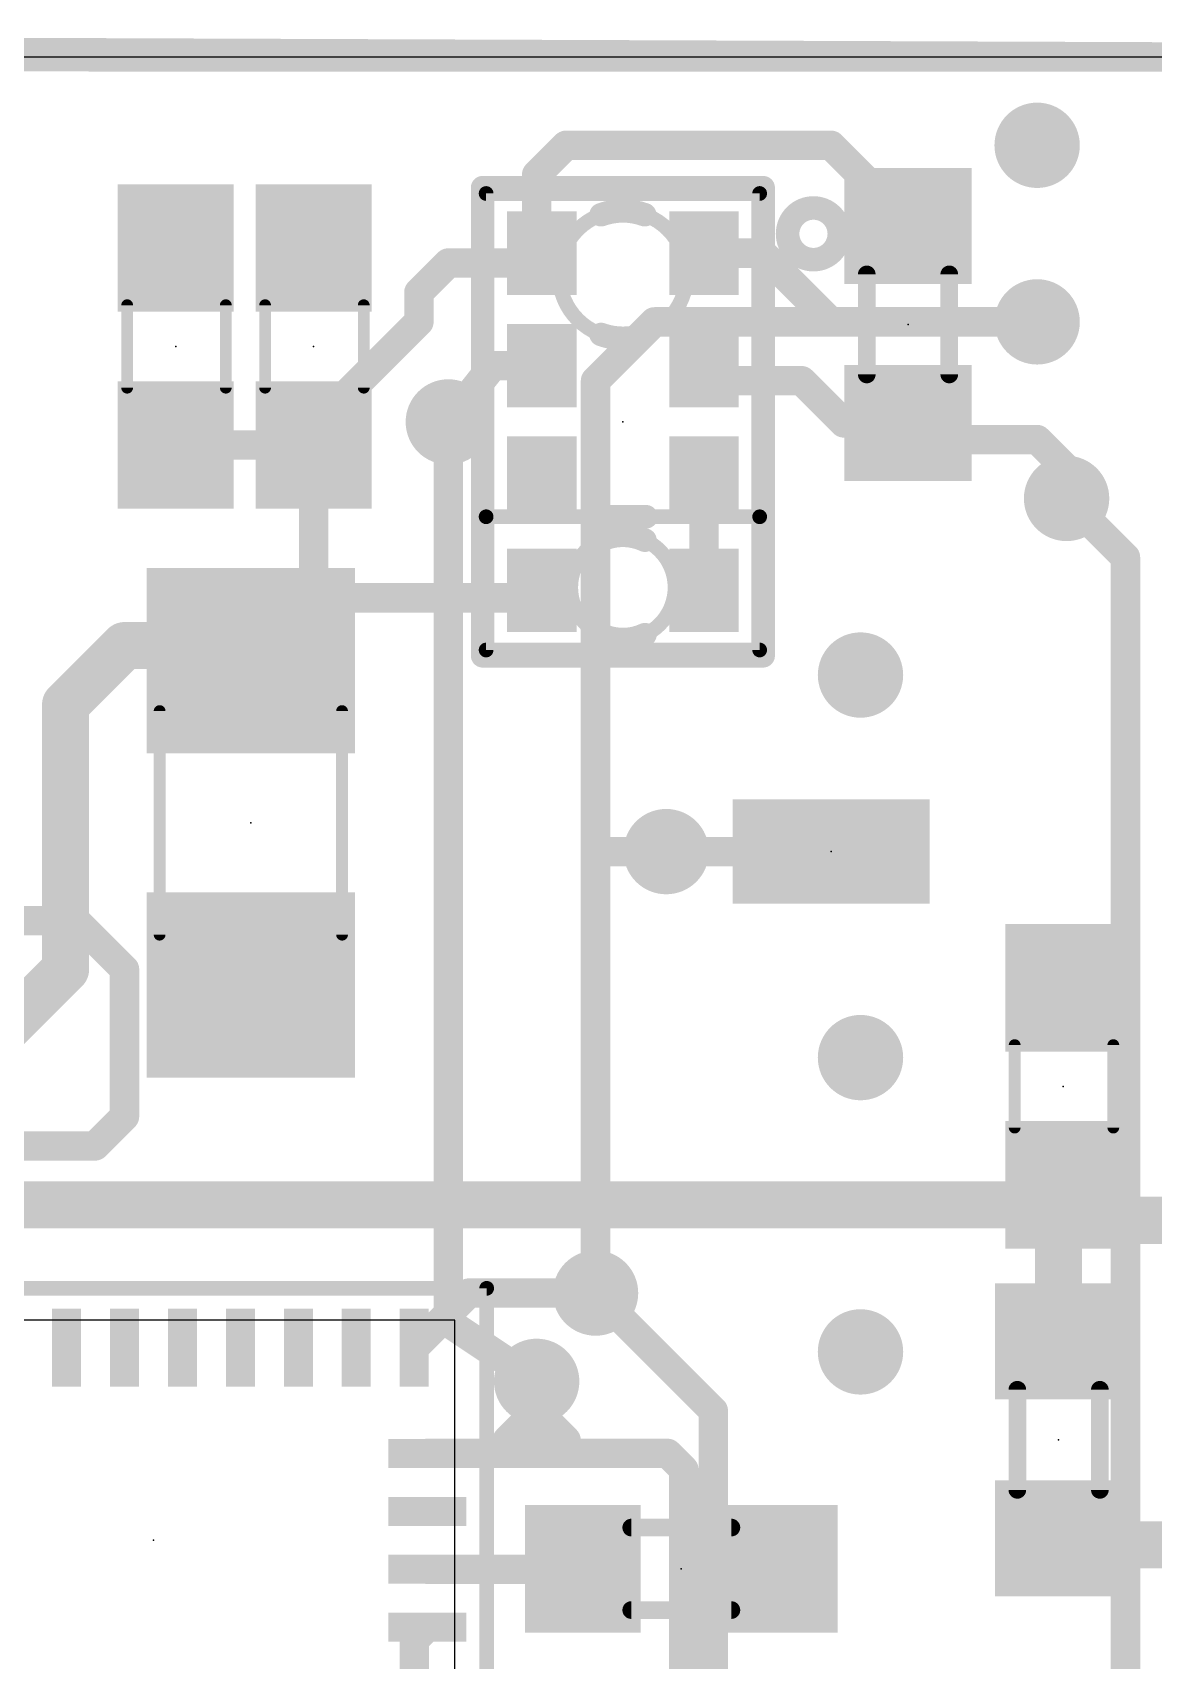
# Model space of a CAD drawing. Extents: x -0.01 to 1.46, y -0.01 to 1.61.
# Drawn here: x 0.469 to 0.85, y 1.055 to 1.608 of the extents above; entities that cross this region are included whole.
import ezdxf

# ---------------------------------------------------------------- set-up
doc = ezdxf.new("R2010")
doc.units = 0
for name, color, linetype in [('1', 22, 'CONTINUOUS'), ('16', 175, 'CONTINUOUS'), ('18', 82, 'CONTINUOUS'), ('20', 7, 'CONTINUOUS'), ('21', 7, 'CONTINUOUS'), ('23', 7, 'CONTINUOUS'), ('51', 53, 'CONTINUOUS')]:
    doc.layers.add(name, color=color, linetype=linetype)

# ---------------------------------------------------------------- blocks, each defined once
blk = doc.blocks.new('RECT')
blk.add_solid([(-0.5, -0.5), (0.5, -0.5), (-0.5, 0.5), (0.5, 0.5)])
blk = doc.blocks.new('ROUNDV')
at = {"const_width": 0.5}
blk.add_lwpolyline([(0, -0.25, 1), (0, 0.25, 1), (0, -0.25)], format="xyb", dxfattribs=at)

msp = doc.modelspace()

# ---------------------------------------------------------------- linework, layer by layer
at = {"layer": '1'}
for points, const_width in [([(0.86, 1.6), (-0.001, 1.600173)], 0.01), ([(0.65, 1.57), (0.64, 1.56)], 0.01), ([(0.74, 1.57), (0.65, 1.57)], 0.01), ([(0.766142, 1.543858), (0.74, 1.57)], 0.01), ([(0.64, 1.56), (0.64, 1.535079)], 0.01), ([(0.766142, 1.542598), (0.766142, 1.543858)], 0.01), ([(0.638386, 1.53), (0.641732, 1.533346)], 0.01), ([(0.64, 1.535079), (0.641732, 1.533346)], 0.01), ([(0.69685, 1.533346), (0.716654, 1.533346)], 0.01), ([(0.716654, 1.533346), (0.74, 1.51)], 0.01), ([(0.6, 1.52), (0.61, 1.53)], 0.01), ([(0.61, 1.53), (0.638386, 1.53)], 0.01), ([(0.6, 1.51), (0.6, 1.52)], 0.01), ([(0.564252, 1.474252), (0.6, 1.51)], 0.01), ([(0.74, 1.51), (0.81, 1.51)], 0.01), ([(0.625157, 1.495157), (0.61, 1.476)], 0.01), ([(0.641732, 1.495157), (0.625157, 1.495157)], 0.01), ([(0.702008, 1.49), (0.69685, 1.495157)], 0.01), ([(0.73, 1.49), (0.702008, 1.49)], 0.01), ([(0.744331, 1.475669), (0.73, 1.49)], 0.01), ([(0.564252, 1.468189), (0.564252, 1.474252)], 0.01), ([(0.766142, 1.475669), (0.744331, 1.475669)], 0.01), ([(0.771811, 1.47), (0.766142, 1.475669)], 0.01), ([(0.564252, 1.468189), (0.517402, 1.468189)], 0.01), ([(0.564252, 1.468189), (0.564252, 1.41622)], 0.01), ([(0.81, 1.47), (0.771811, 1.47)], 0.01), ([(0.82, 1.46), (0.81, 1.47)], 0.01), ([(0.69685, 1.456969), (0.69685, 1.41878)], 0.01), ([(0.82, 1.45), (0.82, 1.46)], 0.01), ([(0.639173, 1.41622), (0.641732, 1.41878)], 0.01), ([(0.564252, 1.41622), (0.542913, 1.394882)], 0.01), ([(0.564252, 1.41622), (0.639173, 1.41622)], 0.01), ([(0.48, 1.38), (0.5, 1.4)], 0.016), ([(0.5, 1.4), (0.537795, 1.4)], 0.016), ([(0.537795, 1.4), (0.542913, 1.394882)], 0.016), ([(0.48, 1.29), (0.48, 1.38)], 0.016), ([(0.74, 1.33), (0.684, 1.33)], 0.01), ([(0.45, 1.26), (0.48, 1.29)], 0.016), ([(0.817291, 1.215197), (0.818866, 1.216772)], 0.016), ([(0.817291, 1.163598), (0.817291, 1.215197)], 0.016), ([(0.82063, 1.204724), (0.818866, 1.216772)], 0.016), ([(0.829291, 1.215197), (0.818866, 1.216772)], 0.016), ([(0.822094, 1.21), (0.818866, 1.216772)], 0.016), ([(0.44, 1.21), (0.822094, 1.21)], 0.016), ([(0.892717, 1.204724), (0.82063, 1.204724)], 0.016), ([(0.616988, 1.18), (0.598425, 1.161437)], 0.01), ([(0.66, 1.18), (0.616988, 1.18)], 0.01), ([(0.639602, 1.130008), (0.64, 1.15)], 0.01), ([(0.64, 1.14), (0.63, 1.13)], 0.01), ([(0.65, 1.13), (0.64, 1.14)], 0.01), ([(0.64, 1.14), (0.64, 1.130406)], 0.01), ([(0.639512, 1.125512), (0.639602, 1.130008)], 0.01), ([(0.64, 1.130406), (0.639602, 1.130008)], 0.01), ([(0.602854, 1.125512), (0.639512, 1.125512)], 0.01), ([(0.639512, 1.125512), (0.684488, 1.125512)], 0.01), ([(0.684488, 1.125512), (0.69, 1.12)], 0.01), ([(0.69, 1.12), (0.69, 1.03)], 0.01), ([(0.830472, 1.094488), (0.817291, 1.096669)], 0.016), ([(0.892717, 1.094488), (0.830472, 1.094488)], 0.016), ([(0.602854, 1.086142), (0.655512, 1.086142)], 0.01), ([(0.655512, 1.086142), (0.655669, 1.086299)], 0.01), ([(0.598425, 1.062028), (0.602854, 1.066457)], 0.01), ([(0.598425, 1.030531), (0.598425, 1.062028)], 0.01)]:
    msp.add_lwpolyline(points, dxfattribs=dict(at, const_width=const_width))
for points, const_width in [([(0.65, 1.5725, 1), (0.65, 1.5675)], 0.005), ([(0.651768, 1.568232, 1), (0.648232, 1.571768)], 0.005), ([(0.741768, 1.571768, 1), (0.738232, 1.568232)], 0.005), ([(0.74, 1.5675, 1), (0.74, 1.5725)], 0.005), ([(0.6425, 1.56, 1), (0.6375, 1.56)], 0.005), ([(0.638232, 1.561768, 1), (0.641768, 1.558232)], 0.005), ([(0.768642, 1.543858, 1), (0.763642, 1.543858)], 0.005), ([(0.763642, 1.542598, 1), (0.768642, 1.542598)], 0.005), ([(0.764374, 1.542091, 1), (0.767909, 1.545626)], 0.005), ([(0.641768, 1.536847, 1), (0.638232, 1.533311)], 0.005), ([(0.6435, 1.531579, 1), (0.639965, 1.535114)], 0.005), ([(0.69685, 1.535846, 1), (0.69685, 1.530846)], 0.005), ([(0.718421, 1.535114, 1), (0.714886, 1.531579)], 0.005), ([(0.716654, 1.530846, 1), (0.716654, 1.535846)], 0.005), ([(0.61, 1.5325, 1), (0.61, 1.5275)], 0.005), ([(0.611768, 1.528232, 1), (0.608232, 1.531768)], 0.005), ([(0.636618, 1.531768, 1), (0.640154, 1.528232)], 0.005), ([(0.6375, 1.535079, 1), (0.6425, 1.535079)], 0.005), ([(0.638386, 1.5275, 1), (0.638386, 1.5325)], 0.005), ([(0.639965, 1.531579, 1), (0.6435, 1.535114)], 0.005), ([(0.6025, 1.52, 1), (0.5975, 1.52)], 0.005), ([(0.598232, 1.521768, 1), (0.601768, 1.518232)], 0.005), ([(0.5975, 1.51, 1), (0.6025, 1.51)], 0.005), ([(0.601768, 1.508232, 1), (0.598232, 1.511768)], 0.005), ([(0.74, 1.5125, 1), (0.74, 1.5075)], 0.005), ([(0.738232, 1.508232, 1), (0.741768, 1.511768)], 0.005), ([(0.81, 1.5075, 1), (0.81, 1.5125)], 0.005), ([(0.625157, 1.497657, 1), (0.625157, 1.492657)], 0.005), ([(0.627118, 1.493606, 1), (0.623197, 1.496709)], 0.005), ([(0.641732, 1.492657, 1), (0.641732, 1.497657)], 0.005), ([(0.698618, 1.496925, 1), (0.695083, 1.49339)], 0.005), ([(0.702008, 1.4925, 1), (0.702008, 1.4875)], 0.005), ([(0.70024, 1.488232, 1), (0.703776, 1.491768)], 0.005), ([(0.731768, 1.491768, 1), (0.728232, 1.488232)], 0.005), ([(0.73, 1.4875, 1), (0.73, 1.4925)], 0.005), ([(0.566752, 1.474252, 1), (0.561752, 1.474252)], 0.005), ([(0.562484, 1.47602, 1), (0.56602, 1.472484)], 0.005), ([(0.608039, 1.477551, 1), (0.611961, 1.474449)], 0.005), ([(0.744331, 1.478169, 1), (0.744331, 1.473169)], 0.005), ([(0.742563, 1.473902, 1), (0.746098, 1.477437)], 0.005), ([(0.767909, 1.477437, 1), (0.764374, 1.473902)], 0.005), ([(0.766142, 1.473169, 1), (0.766142, 1.478169)], 0.005), ([(0.517402, 1.470689, 1), (0.517402, 1.465689)], 0.005), ([(0.566752, 1.468189, 1), (0.561752, 1.468189)], 0.005), ([(0.564252, 1.465689, 1), (0.564252, 1.470689)], 0.005), ([(0.771811, 1.4725, 1), (0.771811, 1.4675)], 0.005), ([(0.770043, 1.468232, 1), (0.773579, 1.471768)], 0.005), ([(0.811768, 1.471768, 1), (0.808232, 1.468232)], 0.005), ([(0.81, 1.4675, 1), (0.81, 1.4725)], 0.005), ([(0.561752, 1.468189, 1), (0.566752, 1.468189)], 0.005), ([(0.69935, 1.456969, 1), (0.69435, 1.456969)], 0.005), ([(0.8225, 1.46, 1), (0.8175, 1.46)], 0.005), ([(0.818232, 1.458232, 1), (0.821768, 1.461768)], 0.005), ([(0.8175, 1.45, 1), (0.8225, 1.45)], 0.005), ([(0.6435, 1.417012, 1), (0.639965, 1.420547)], 0.005), ([(0.564252, 1.41872, 1), (0.564252, 1.41372)], 0.005), ([(0.561752, 1.41622, 1), (0.566752, 1.41622)], 0.005), ([(0.56602, 1.414453, 1), (0.562484, 1.417988)], 0.005), ([(0.637405, 1.417988, 1), (0.640941, 1.414453)], 0.005), ([(0.639173, 1.41372, 1), (0.639173, 1.41872)], 0.005), ([(0.69435, 1.41878, 1), (0.69935, 1.41878)], 0.005), ([(0.5, 1.404, 1), (0.5, 1.396)], 0.008), ([(0.502828, 1.397172, 1), (0.497172, 1.402828)], 0.008), ([(0.540624, 1.402828, 1), (0.534967, 1.397172)], 0.008), ([(0.537795, 1.396, 1), (0.537795, 1.404)], 0.008), ([(0.540085, 1.392053, 1), (0.545742, 1.39771)], 0.008), ([(0.541146, 1.39665, 1), (0.544681, 1.393114)], 0.005), ([(0.484, 1.38, 1), (0.476, 1.38)], 0.008), ([(0.477172, 1.382828, 1), (0.482828, 1.377172)], 0.008), ([(0.684, 1.3325, 1), (0.684, 1.3275)], 0.005), ([(0.74, 1.3275, 1), (0.74, 1.3325)], 0.005), ([(0.482828, 1.287172, 1), (0.477172, 1.292828)], 0.008), ([(0.476, 1.29, 1), (0.484, 1.29)], 0.008), ([(0.821291, 1.215197, 1), (0.813291, 1.215197)], 0.008), ([(0.822824, 1.217351, 1), (0.814908, 1.216192)], 0.008), ([(0.822477, 1.218493, 1), (0.815255, 1.21505)], 0.008), ([(0.819464, 1.220727, 1), (0.818269, 1.212817)], 0.008), ([(0.821695, 1.213943, 1), (0.816038, 1.2196)], 0.008), ([(0.828694, 1.211242, 1), (0.829889, 1.219152)], 0.008), ([(0.814463, 1.218025, 1), (0.82012, 1.212368)], 0.008), ([(0.822094, 1.206, 1), (0.822094, 1.214)], 0.008), ([(0.82063, 1.208724, 1), (0.82063, 1.200724)], 0.008), ([(0.818484, 1.208279, 1), (0.825705, 1.211721)], 0.008), ([(0.816672, 1.204145, 1), (0.824588, 1.205304)], 0.008), ([(0.616988, 1.1825, 1), (0.616988, 1.1775)], 0.005), ([(0.618756, 1.178232, 1), (0.61522, 1.181768)], 0.005), ([(0.66, 1.1775, 1), (0.66, 1.1825)], 0.005), ([(0.813291, 1.163598, 1), (0.821291, 1.163598)], 0.008), ([(0.596657, 1.163205, 1), (0.600193, 1.159669)], 0.005), ([(0.6425, 1.14995, 1), (0.6375, 1.15005)], 0.005), ([(0.641768, 1.141768, 1), (0.638232, 1.138232)], 0.005), ([(0.6425, 1.14, 1), (0.6375, 1.14)], 0.005), ([(0.641768, 1.138232, 1), (0.638232, 1.141768)], 0.005), ([(0.628232, 1.131768, 1), (0.631768, 1.128232)], 0.005), ([(0.642101, 1.129958, 1), (0.637102, 1.130058)], 0.005), ([(0.637834, 1.131776, 1), (0.641369, 1.12824)], 0.005), ([(0.641768, 1.128639, 1), (0.638232, 1.132174)], 0.005), ([(0.648232, 1.128232, 1), (0.651768, 1.131768)], 0.005), ([(0.602854, 1.128012, 1), (0.602854, 1.123012)], 0.005), ([(0.639512, 1.128012, 1), (0.639512, 1.123012)], 0.005), ([(0.637102, 1.130058, 1), (0.642101, 1.129958)], 0.005), ([(0.6375, 1.130406, 1), (0.6425, 1.130406)], 0.005), ([(0.639512, 1.123012, 1), (0.639512, 1.128012)], 0.005), ([(0.686256, 1.12728, 1), (0.68272, 1.123744)], 0.005), ([(0.684488, 1.123012, 1), (0.684488, 1.128012)], 0.005), ([(0.637012, 1.125562, 1), (0.642011, 1.125462)], 0.005), ([(0.6925, 1.12, 1), (0.6875, 1.12)], 0.005), ([(0.688232, 1.118232, 1), (0.691768, 1.121768)], 0.005), ([(0.817944, 1.100616, 1), (0.816638, 1.092723)], 0.008), ([(0.830472, 1.098488, 1), (0.830472, 1.090488)], 0.008), ([(0.829819, 1.090542, 1), (0.831125, 1.098435)], 0.008), ([(0.602854, 1.088642, 1), (0.602854, 1.083642)], 0.005), ([(0.653744, 1.087909, 1), (0.65728, 1.084374)], 0.005), ([(0.657437, 1.084531, 1), (0.653902, 1.088067)], 0.005), ([(0.655512, 1.083642, 1), (0.655512, 1.088642)], 0.005), ([(0.604622, 1.064689, 1), (0.601087, 1.068224)], 0.005), ([(0.600925, 1.062028, 1), (0.595925, 1.062028)], 0.005), ([(0.596657, 1.063795, 1), (0.600193, 1.06026)], 0.005)]:
    msp.add_lwpolyline(points, format="xyb", dxfattribs=dict(at, const_width=const_width))
at = {"layer": '16', "const_width": 0.01}
for points in [[(-0.004173, 1.603307), (0.86, 1.6)], [(0.68, 1.51), (0.66, 1.49)], [(0.81, 1.51), (0.68, 1.51)], [(0.66, 1.49), (0.66, 1.33)], [(0.61, 1.476), (0.61, 1.17)], [(0.84, 1.43), (0.82, 1.45)], [(0.84, 0.95), (0.84, 1.43)], [(0.66, 1.33), (0.66, 1.18)], [(0.684, 1.33), (0.66, 1.33)], [(0.15, 1.306535), (0.483465, 1.306535)], [(0.483465, 1.306535), (0.5, 1.29)], [(0.5, 1.29), (0.5, 1.24)], [(0.5, 1.24), (0.49, 1.23)], [(0.49, 1.23), (0.41, 1.23)], [(0.7, 1.14), (0.66, 1.18)], [(0.61, 1.17), (0.64, 1.15)], [(0.7, 0.92), (0.7, 1.14)]]:
    msp.add_lwpolyline(points, dxfattribs=at)
at = {"layer": '16', "const_width": 0.005}
for points in [[(0.68, 1.5125, 1), (0.68, 1.5075)], [(0.681768, 1.508232, 1), (0.678232, 1.511768)], [(0.81, 1.5075, 1), (0.81, 1.5125)], [(0.6625, 1.49, 1), (0.6575, 1.49)], [(0.658232, 1.491768, 1), (0.661768, 1.488232)], [(0.6125, 1.476, 1), (0.6075, 1.476)], [(0.821768, 1.451768, 1), (0.818232, 1.448232)], [(0.8425, 1.43, 1), (0.8375, 1.43)], [(0.838232, 1.428232, 1), (0.841768, 1.431768)], [(0.6625, 1.33, 1), (0.6575, 1.33)], [(0.66, 1.3325, 1), (0.66, 1.3275)], [(0.684, 1.3275, 1), (0.684, 1.3325)], [(0.6575, 1.33, 1), (0.6625, 1.33)], [(0.485232, 1.308303, 1), (0.481697, 1.304768)], [(0.483465, 1.304035, 1), (0.483465, 1.309035)], [(0.5025, 1.29, 1), (0.4975, 1.29)], [(0.498232, 1.288232, 1), (0.501768, 1.291768)], [(0.501768, 1.238232, 1), (0.498232, 1.241768)], [(0.4975, 1.24, 1), (0.5025, 1.24)], [(0.488232, 1.231768, 1), (0.491768, 1.228232)], [(0.49, 1.2275, 1), (0.49, 1.2325)], [(0.661768, 1.181768, 1), (0.658232, 1.178232)], [(0.6575, 1.18, 1), (0.6625, 1.18)], [(0.611387, 1.17208, 1), (0.608613, 1.16792)], [(0.6075, 1.17, 1), (0.6125, 1.17)], [(0.638613, 1.14792, 1), (0.641387, 1.15208)], [(0.7025, 1.14, 1), (0.6975, 1.14)], [(0.698232, 1.138232, 1), (0.701768, 1.141768)]]:
    msp.add_lwpolyline(points, format="xyb", dxfattribs=at)
at = {"layer": '20'}
msp.add_line((1.45, 1.6), (0, 1.6), dxfattribs=at)
at = {"layer": '21'}
for points, const_width in [([(0.621654, 1.555591), (0.716929, 1.555591)], 0.008), ([(0.621654, 1.555591), (0.621654, 1.396535)], 0.008), ([(0.716929, 1.555591), (0.716929, 1.396535)], 0.008), ([(0.661417, 1.44378), (0.677165, 1.44378)], 0.008), ([(0.621654, 1.396535), (0.716929, 1.396535)], 0.008), ([(0.623031, 1.181614), (0.396654, 1.181614)], 0.005), ([(0.623031, 1.010354), (0.623031, 1.181614)], 0.005)]:
    msp.add_lwpolyline(points, dxfattribs=dict(at, const_width=const_width))
for points, const_width in [([(0.621654, 1.557591, 1), (0.621654, 1.553591)], 0.004), ([(0.623654, 1.555591, 1), (0.619654, 1.555591)], 0.004), ([(0.718929, 1.555591, 1), (0.714929, 1.555591)], 0.004), ([(0.716929, 1.553591, 1), (0.716929, 1.557591)], 0.004), ([(0.676697, 1.546411, 0.176328), (0.661885, 1.546411)], 0.008), ([(0.661201, 1.54829, 1), (0.662569, 1.544531)], 0.004), ([(0.676013, 1.544531, 1), (0.677381, 1.54829)], 0.004), ([(0.734016, 1.531138, 1), (0.734016, 1.548705, 1), (0.734016, 1.531138)], 0.008), ([(0.662569, 1.507595, 1), (0.661201, 1.503836)], 0.004), ([(0.661885, 1.505715, 0.176328), (0.676697, 1.505715)], 0.008), ([(0.677381, 1.503836, 1), (0.676013, 1.507595)], 0.004), ([(0.661417, 1.44578, 1), (0.661417, 1.44178)], 0.004), ([(0.677165, 1.44178, 1), (0.677165, 1.44578)], 0.004), ([(0.676779, 1.43582, 0.221695), (0.661804, 1.43582)], 0.008), ([(0.660959, 1.437633, 1), (0.662649, 1.434008)], 0.004), ([(0.675933, 1.434008, 1), (0.677624, 1.437633)], 0.004), ([(0.661804, 1.403707, 0.221695), (0.676779, 1.403707)], 0.008), ([(0.662649, 1.40552, 1), (0.660959, 1.401895)], 0.004), ([(0.677624, 1.401895, 1), (0.675933, 1.40552)], 0.004), ([(0.621654, 1.398535, 1), (0.621654, 1.394535)], 0.004), ([(0.716929, 1.394535, 1), (0.716929, 1.398535)], 0.004), ([(0.619654, 1.396535, 1), (0.623654, 1.396535)], 0.004), ([(0.714929, 1.396535, 1), (0.718929, 1.396535)], 0.004), ([(0.624281, 1.181614, 1), (0.621781, 1.181614)], 0.0025), ([(0.623031, 1.180364, 1), (0.623031, 1.182864)], 0.0025)]:
    msp.add_lwpolyline(points, format="xyb", dxfattribs=dict(at, const_width=const_width))
at = {"layer": '23'}
for p in [(0.766142, 1.509134), (0.517402, 1.501654), (0.564252, 1.501654), (0.669291, 1.476063), (0.542913, 1.339764), (0.74, 1.33), (0.818866, 1.250236), (0.817291, 1.130134), (0.509843, 1.095984), (0.689134, 1.086299)]:
    msp.add_point(p, dxfattribs=at)
at = {"layer": '51'}
for p, q in [((0.612205, 1.170787), (0.40748, 1.170787)), ((0.612205, 1.021181), (0.612205, 1.170787))]:
    msp.add_line(p, q, dxfattribs=at)
for points, const_width in [([(0.622835, 1.553622), (0.622835, 1.44378)], 0.005), ([(0.622835, 1.553622), (0.715748, 1.553622)], 0.005), ([(0.715748, 1.553622), (0.715748, 1.44378)], 0.005), ([(0.752126, 1.526142), (0.752126, 1.492126)], 0.006), ([(0.780157, 1.492126), (0.780157, 1.526142)], 0.006), ([(0.500906, 1.515669), (0.500906, 1.487638)], 0.004), ([(0.534409, 1.515669), (0.534409, 1.487638)], 0.004), ([(0.547756, 1.515669), (0.547756, 1.487638)], 0.004), ([(0.58126, 1.515669), (0.58126, 1.487638)], 0.004), ([(0.622835, 1.44378), (0.622835, 1.398504)], 0.005), ([(0.622835, 1.44378), (0.715748, 1.44378)], 0.005), ([(0.715748, 1.44378), (0.715748, 1.398504)], 0.005), ([(0.622835, 1.398504), (0.715748, 1.398504)], 0.005), ([(0.511929, 1.377756), (0.511929, 1.301772)], 0.004), ([(0.573898, 1.377756), (0.573898, 1.301772)], 0.004), ([(0.80237, 1.264252), (0.80237, 1.23622)], 0.004), ([(0.835874, 1.264252), (0.835874, 1.23622)], 0.004), ([(0.803276, 1.147142), (0.803276, 1.113126)], 0.006), ([(0.831307, 1.113126), (0.831307, 1.147142)], 0.006), ([(0.706142, 1.100315), (0.672126, 1.100315)], 0.006), ([(0.672126, 1.072283), (0.706142, 1.072283)], 0.006)]:
    msp.add_lwpolyline(points, dxfattribs=dict(at, const_width=const_width))
for points, const_width in [([(0.624085, 1.553622, 1), (0.621585, 1.553622)], 0.0025), ([(0.622835, 1.554872, 1), (0.622835, 1.552372)], 0.0025), ([(0.716998, 1.553622, 1), (0.714498, 1.553622)], 0.0025), ([(0.715748, 1.552372, 1), (0.715748, 1.554872)], 0.0025), ([(0.669291, 1.504409, 1), (0.669291, 1.547717, 1), (0.669291, 1.504409)], 0.005), ([(0.753626, 1.526142, 1), (0.750626, 1.526142)], 0.003), ([(0.781657, 1.526142, 1), (0.778657, 1.526142)], 0.003), ([(0.501906, 1.515669, 1), (0.499906, 1.515669)], 0.002), ([(0.535409, 1.515669, 1), (0.533409, 1.515669)], 0.002), ([(0.548756, 1.515669, 1), (0.546756, 1.515669)], 0.002), ([(0.58226, 1.515669, 1), (0.58026, 1.515669)], 0.002), ([(0.750626, 1.492126, 1), (0.753626, 1.492126)], 0.003), ([(0.778657, 1.492126, 1), (0.781657, 1.492126)], 0.003), ([(0.499906, 1.487638, 1), (0.501906, 1.487638)], 0.002), ([(0.533409, 1.487638, 1), (0.535409, 1.487638)], 0.002), ([(0.546756, 1.487638, 1), (0.548756, 1.487638)], 0.002), ([(0.58026, 1.487638, 1), (0.58226, 1.487638)], 0.002), ([(0.624085, 1.44378, 1), (0.621585, 1.44378)], 0.0025), ([(0.622835, 1.44503, 1), (0.622835, 1.44253)], 0.0025), ([(0.621585, 1.44378, 1), (0.624085, 1.44378)], 0.0025), ([(0.716998, 1.44378, 1), (0.714498, 1.44378)], 0.0025), ([(0.714498, 1.44378, 1), (0.716998, 1.44378)], 0.0025), ([(0.715748, 1.44253, 1), (0.715748, 1.44503)], 0.0025), ([(0.669291, 1.402047, 1), (0.669291, 1.43748, 1), (0.669291, 1.402047)], 0.005), ([(0.622835, 1.399754, 1), (0.622835, 1.397254)], 0.0025), ([(0.621585, 1.398504, 1), (0.624085, 1.398504)], 0.0025), ([(0.714498, 1.398504, 1), (0.716998, 1.398504)], 0.0025), ([(0.715748, 1.397254, 1), (0.715748, 1.399754)], 0.0025), ([(0.512929, 1.377756, 1), (0.510929, 1.377756)], 0.002), ([(0.574898, 1.377756, 1), (0.572898, 1.377756)], 0.002), ([(0.510929, 1.301772, 1), (0.512929, 1.301772)], 0.002), ([(0.572898, 1.301772, 1), (0.574898, 1.301772)], 0.002), ([(0.80337, 1.264252, 1), (0.80137, 1.264252)], 0.002), ([(0.836874, 1.264252, 1), (0.834874, 1.264252)], 0.002), ([(0.80137, 1.23622, 1), (0.80337, 1.23622)], 0.002), ([(0.834874, 1.23622, 1), (0.836874, 1.23622)], 0.002), ([(0.804776, 1.147142, 1), (0.801776, 1.147142)], 0.003), ([(0.832807, 1.147142, 1), (0.829807, 1.147142)], 0.003), ([(0.801776, 1.113126, 1), (0.804776, 1.113126)], 0.003), ([(0.829807, 1.113126, 1), (0.832807, 1.113126)], 0.003), ([(0.672126, 1.101815, 1), (0.672126, 1.098815)], 0.003), ([(0.706142, 1.098815, 1), (0.706142, 1.101815)], 0.003), ([(0.672126, 1.073783, 1), (0.672126, 1.070783)], 0.003), ([(0.706142, 1.070783, 1), (0.706142, 1.073783)], 0.003)]:
    msp.add_lwpolyline(points, format="xyb", dxfattribs=dict(at, const_width=const_width))

# ---------------------------------------------------------------- block references
at = {"layer": '1'}
for p, xscale, yscale, rotation in [((0.766142, 1.542598), 0.03937, 0.043307, 90), ((0.517402, 1.535118), 0.043307, 0.03937, 270), ((0.564252, 1.535118), 0.043307, 0.03937, 270), ((0.766142, 1.475669), 0.03937, 0.043307, 90), ((0.517402, 1.468189), 0.043307, 0.03937, 270), ((0.564252, 1.468189), 0.043307, 0.03937, 270), ((0.542913, 1.394882), 0.062992, 0.070866, 270), ((0.74, 1.33), 0.066929, 0.035433, 180), ((0.542913, 1.284646), 0.062992, 0.070866, 270), ((0.818866, 1.283701), 0.043307, 0.03937, 270), ((0.818866, 1.216772), 0.043307, 0.03937, 270), ((0.817291, 1.163598), 0.03937, 0.043307, 90), ((0.480315, 1.161437), 0.026575, 0.009843, 90), ((0.5, 1.161437), 0.026575, 0.009843, 90), ((0.519685, 1.161437), 0.026575, 0.009843, 90), ((0.53937, 1.161437), 0.026575, 0.009843, 90), ((0.559055, 1.161437), 0.026575, 0.009843, 90), ((0.57874, 1.161437), 0.026575, 0.009843, 90), ((0.598425, 1.161437), 0.026575, 0.009843, 90), ((0.817291, 1.096669), 0.03937, 0.043307, 90)]:
    msp.add_blockref('RECT', p, dxfattribs=dict(at, xscale=xscale, yscale=yscale, rotation=rotation))
for p, xscale, yscale in [((0.641732, 1.533346), 0.023622, 0.028346), ((0.69685, 1.533346), 0.023622, 0.028346), ((0.641732, 1.495157), 0.023622, 0.028346), ((0.69685, 1.495157), 0.023622, 0.028346), ((0.641732, 1.456969), 0.023622, 0.028346), ((0.69685, 1.456969), 0.023622, 0.028346), ((0.641732, 1.41878), 0.023622, 0.028346), ((0.69685, 1.41878), 0.023622, 0.028346), ((0.602854, 1.125512), 0.026575, 0.009843), ((0.602854, 1.105827), 0.026575, 0.009843), ((0.655669, 1.086299), 0.03937, 0.043307), ((0.722598, 1.086299), 0.03937, 0.043307), ((0.602854, 1.086142), 0.026575, 0.009843), ((0.602854, 1.066457), 0.026575, 0.009843)]:
    msp.add_blockref('RECT', p, dxfattribs=dict(at, xscale=xscale, yscale=yscale))
at = {"layer": '18', "xscale": 0.029, "yscale": 0.029}
for p in [(0.81, 1.57), (0.81, 1.57), (0.81, 1.51), (0.81, 1.51), (0.61, 1.476), (0.61, 1.476), (0.82, 1.45), (0.82, 1.45), (0.75, 1.39), (0.75, 1.39), (0.684, 1.33), (0.684, 1.33), (0.75, 1.26), (0.75, 1.26), (0.66, 1.18), (0.66, 1.18), (0.75, 1.16), (0.75, 1.16), (0.64, 1.15), (0.64, 1.15)]:
    msp.add_blockref('ROUNDV', p, dxfattribs=at)
at = {"layer": '51'}
for p, xscale, yscale, rotation in [((0.766142, 1.534134), 0.016, 0.034, 90), ((0.517602, 1.524809), 0.019689, 0.037402, 270), ((0.564453, 1.524809), 0.019689, 0.037402, 270), ((0.517602, 1.478809), 0.019689, 0.037402, 270), ((0.564453, 1.478809), 0.019689, 0.037402, 270), ((0.766142, 1.484134), 0.016, 0.034, 90), ((0.542878, 1.391998), 0.029531, 0.066929, 270), ((0.542949, 1.28753), 0.029531, 0.066929, 270), ((0.819067, 1.273392), 0.019689, 0.037402, 270), ((0.819067, 1.227392), 0.019689, 0.037402, 270), ((0.817291, 1.155134), 0.016, 0.034, 90), ((0.817291, 1.105134), 0.016, 0.034, 90)]:
    msp.add_blockref('RECT', p, dxfattribs=dict(at, xscale=xscale, yscale=yscale, rotation=rotation))
at = {"layer": '51', "xscale": 0.016, "yscale": 0.034}
for p in [(0.664134, 1.086299), (0.714134, 1.086299)]:
    msp.add_blockref('RECT', p, dxfattribs=at)

doc.saveas('drawing.dxf')
